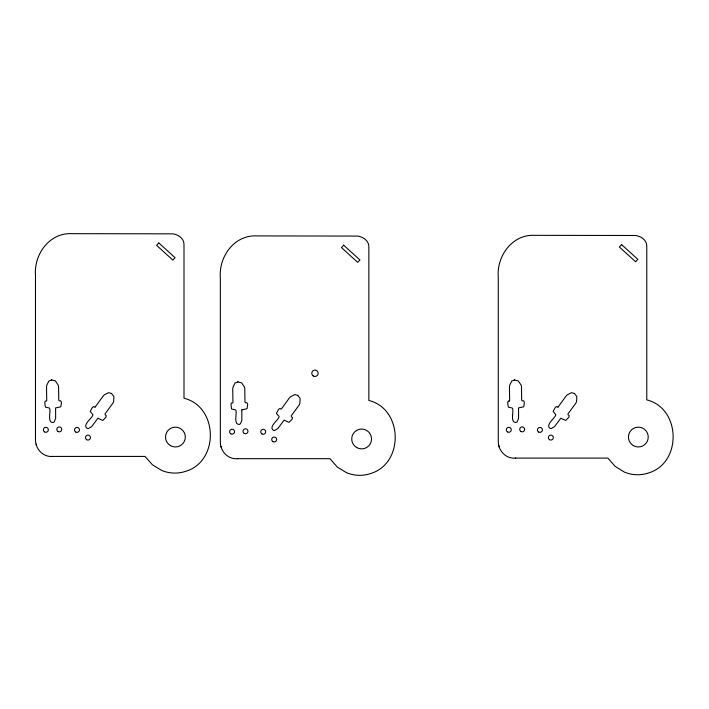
<?xml version="1.0" encoding="UTF-8"?>
<svg xmlns="http://www.w3.org/2000/svg" width="709" height="709" viewBox="0 0 709 709"><rect width="100%" height="100%" fill="white"/><g stroke="black" fill="none" stroke-linecap="round" stroke-linejoin="round"><path stroke-width="1.06" d="M241.813 409.837L241.875 420.286L240.448 423.725A3.323 3.323 0 0 1 239.172 424.434C232.942 424.487 237.648 412.089 235.645 409.953L231.595 408.996L230.992 404.742A6.886 6.886 0 0 1 231.107 403.979L231.551 402.951L232.392 403.04A0.993 0.993 0 0 0 232.933 402.411L232.747 388.887A15.97 15.97 0 0 1 233.039 387.114L235.033 382.984L237.985 381.867M241.822 409.829L247.06 408.73L247.68 404.476A5.468 5.468 0 0 0 247.556 403.864L246.892 402.685L245.748 402.783A1.383 1.383 0 0 1 245.367 402.579L245.119 402.313A0.957 0.957 0 0 1 244.968 401.906L244.8 388.674A12.673 12.673 0 0 0 244.357 386.901L241.601 382.851L237.728 381.85M95.236 406.957L103.177 396.012A15.97 15.97 0 0 1 104.48 394.762L108.548 392.662L111.579 393.53M558.151 406.957L566.101 396.012A15.97 15.97 0 0 1 567.404 394.762L571.472 392.662L574.503 393.53M51.757 379.962L48.806 381.079L46.812 385.2A15.97 15.97 0 0 0 46.519 386.981L46.723 400.505A0.993 0.993 0 0 1 46.174 401.126L45.323 401.046L44.88 402.074A6.886 6.886 0 0 0 44.773 402.836L45.367 407.09L49.417 408.038C51.42 410.103 46.723 422.626 52.945 422.529A3.323 3.323 0 0 0 54.23 421.82L55.648 418.372L55.594 407.932L60.832 406.824L61.453 402.561A5.468 5.468 0 0 0 61.328 401.959L60.664 400.771L59.521 400.877A1.383 1.383 0 0 1 59.148 400.674L58.891 400.408A0.957 0.957 0 0 1 58.741 400L58.581 386.759A12.673 12.673 0 0 0 58.129 384.996L55.382 380.946L51.5 379.935M514.681 379.962L511.73 381.079L509.736 385.2A15.97 15.97 0 0 0 509.443 386.981L509.647 400.505A0.993 0.993 0 0 1 509.097 401.126M52.563 456.428L145.088 456.428L152.355 464.741L161.687 470.466A34.218 34.218 0 0 0 174.822 473.089A34.112 34.112 0 0 0 185.51 471.379C219.444 461.47 218.275 406.629 183.994 398.219L183.994 244.685C184.198 239.739 180.157 235.849 175.681 234.546A20.277 20.277 0 0 0 172.952 233.837L72.07 233.669C49.364 232.392 33.678 254.584 35.485 275.677L35.485 439.881C35.423 449.134 43.32 457.465 52.865 456.419M515.346 458.085L607.87 458.085L615.146 466.407L624.469 472.132A34.218 34.218 0 0 0 637.604 474.755A34.112 34.112 0 0 0 648.292 473.045C682.235 463.137 681.057 408.295 646.776 399.885L646.776 246.342C646.98 241.406 642.939 237.515 638.463 236.212A20.277 20.277 0 0 0 635.743 235.503L534.861 235.335C512.146 234.059 496.46 256.25 498.276 277.343L498.276 441.547C498.205 450.8 506.111 459.131 515.647 458.085M237.418 458.67L329.942 458.67L337.218 466.992L346.541 472.717A34.218 34.218 0 0 0 359.676 475.331A34.112 34.112 0 0 0 370.364 473.621C404.307 463.713 403.137 408.88 368.857 400.47L368.857 246.927C369.052 241.991 365.011 238.1 360.535 236.788A20.277 20.277 0 0 0 357.815 236.079L256.933 235.911C234.227 234.644 218.54 256.835 220.348 277.928L220.348 442.132C220.277 451.385 228.183 459.716 237.728 458.67M514.424 379.935L518.306 380.946L521.053 384.996A12.673 12.673 0 0 1 521.505 386.759L521.664 400A0.957 0.957 0 0 0 521.815 400.408L522.072 400.674A1.383 1.383 0 0 0 522.444 400.877L523.588 400.771L524.252 401.959A5.468 5.468 0 0 1 524.376 402.544L523.756 406.824L518.536 407.905L518.571 418.372L517.153 421.82A3.323 3.323 0 0 1 515.868 422.529C509.638 422.582 514.344 410.183 512.341 408.047L508.291 407.09L507.697 402.836A6.886 6.886 0 0 1 507.804 402.074L508.247 401.046L509.089 401.126M297.807 395.445L294.776 394.567L290.699 396.677A15.97 15.97 0 0 0 289.405 397.917L281.455 408.863A0.993 0.993 0 0 1 280.649 409.031L280.011 408.455L279.036 409.013A6.886 6.886 0 0 0 278.495 409.563L276.421 413.32L279.089 416.484C279.47 419.347 268.188 426.561 273.231 430.221A3.323 3.323 0 0 0 274.684 430.425L277.884 428.52L284.096 420.127L288.962 422.378L292.019 419.329A5.468 5.468 0 0 0 292.276 418.789L292.454 417.441L291.496 416.865A1.383 1.383 0 0 1 291.293 416.449L291.257 416.086A0.957 0.957 0 0 1 291.381 415.669L299.18 404.972A12.673 12.673 0 0 0 299.889 403.297L300.111 398.396L297.612 395.267M574.308 393.362L576.807 396.491L576.585 401.383A12.673 12.673 0 0 1 575.885 403.067L568.077 413.764A0.957 0.957 0 0 0 567.953 414.171L567.998 414.543A1.383 1.383 0 0 0 568.175 414.933L569.15 415.536L568.972 416.883A5.468 5.468 0 0 1 568.715 417.424L565.658 420.472L560.81 418.213L554.58 426.614L551.38 428.52A3.323 3.323 0 0 1 549.927 428.316C544.92 424.842 556.016 417.379 555.794 414.614L553.117 411.415L555.2 407.648A6.886 6.886 0 0 1 555.741 407.108L556.716 406.549L557.336 407.126A0.993 0.993 0 0 0 558.151 406.948M111.384 393.362L113.892 396.491L113.662 401.383A12.673 12.673 0 0 1 112.961 403.067L105.154 413.764A0.957 0.957 0 0 0 105.029 414.171L105.074 414.543A1.383 1.383 0 0 0 105.251 414.933L106.226 415.536L106.049 416.883A5.468 5.468 0 0 1 105.792 417.424L102.734 420.472L97.913 418.213L91.656 426.614L88.457 428.52A3.323 3.323 0 0 1 87.003 428.316C81.996 424.62 93.189 417.521 92.87 414.614L90.194 411.415L92.276 407.648A6.886 6.886 0 0 1 92.817 407.108L93.792 406.549L94.412 407.126A0.993 0.993 0 0 0 95.228 406.948M498.95 445.828A4.777 4.777 0 0 1 499.207 446.794M36.168 444.162A4.777 4.777 0 0 1 36.425 445.128M221.022 446.413A4.777 4.777 0 0 1 221.288 447.37M158.816 242.939L156.618 245.367L172.863 260.114L175.061 257.686L158.816 242.939M343.67 245.19L341.472 247.609L357.717 262.365L359.924 259.937L343.67 245.19M621.598 244.605L619.4 247.033L635.645 261.781L637.852 259.352L621.598 244.605M633.394 445.624A9.899 9.899 0 0 0 648.239 437.054A9.899 9.899 0 0 0 633.394 428.484A9.899 9.899 0 0 0 633.394 445.624M538.61 431.994A2.473 2.473 0 0 0 542.385 429.964A2.473 2.473 0 0 0 538.743 427.713A2.473 2.473 0 0 0 538.61 431.994M549.572 439.686A2.473 2.473 0 0 0 553.348 437.657A2.473 2.473 0 0 0 549.705 435.406A2.473 2.473 0 0 0 549.572 439.686M520.885 431.48A2.473 2.473 0 0 0 524.66 429.45A2.473 2.473 0 0 0 521.018 427.199A2.473 2.473 0 0 0 520.885 431.48M507.502 431.905A2.473 2.473 0 0 0 511.278 429.867A2.473 2.473 0 0 0 507.626 427.616A2.473 2.473 0 0 0 507.502 431.905M44.578 431.905A2.473 2.473 0 0 0 48.354 429.867A2.473 2.473 0 0 0 44.702 427.616A2.473 2.473 0 0 0 44.578 431.905M57.961 431.48A2.473 2.473 0 0 0 61.736 429.45A2.473 2.473 0 0 0 58.094 427.199A2.473 2.473 0 0 0 57.961 431.48M86.649 439.686A2.473 2.473 0 0 0 90.433 437.657A2.473 2.473 0 0 0 86.782 435.406A2.473 2.473 0 0 0 86.649 439.686M75.686 431.994A2.473 2.473 0 0 0 79.461 429.964A2.473 2.473 0 0 0 75.819 427.713A2.473 2.473 0 0 0 75.686 431.994M170.47 445.624A9.899 9.899 0 0 0 185.315 437.054A9.899 9.899 0 0 0 170.47 428.484A9.899 9.899 0 0 0 170.47 445.624M230.797 433.811A2.473 2.473 0 0 0 234.573 431.781A2.473 2.473 0 0 0 230.93 429.521A2.473 2.473 0 0 0 230.797 433.811M244.188 433.394A2.473 2.473 0 0 0 247.964 431.356A2.473 2.473 0 0 0 244.313 429.105A2.473 2.473 0 0 0 244.188 433.394M272.876 441.592A2.473 2.473 0 0 0 276.652 439.562A2.473 2.473 0 0 0 273.009 437.311A2.473 2.473 0 0 0 272.876 441.592M261.913 433.908A2.473 2.473 0 0 0 265.689 431.87A2.473 2.473 0 0 0 262.046 429.619A2.473 2.473 0 0 0 261.913 433.908M356.689 447.539A9.899 9.899 0 0 0 371.543 438.96A9.899 9.899 0 0 0 356.689 430.39A9.899 9.899 0 0 0 356.689 447.539M313.289 375.983A3.191 3.191 0 0 0 318.164 373.386A3.191 3.191 0 0 0 313.475 370.461A3.191 3.191 0 0 0 313.289 375.983"/></g></svg>
